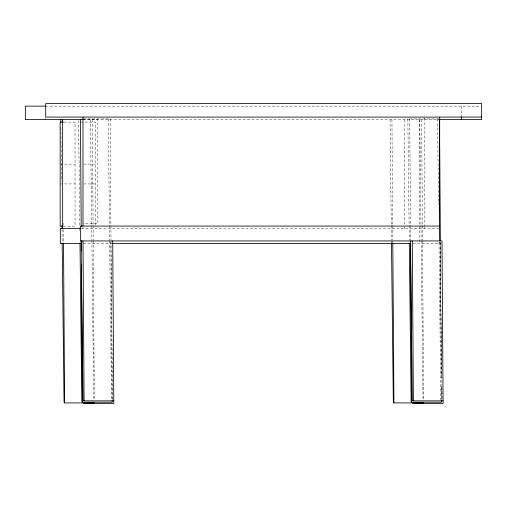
<?xml version="1.0" encoding="UTF-8"?>
<svg xmlns="http://www.w3.org/2000/svg" width="507" height="507" viewBox="0 0 507 507"><rect width="100%" height="100%" fill="white"/><g stroke="black" fill="none" stroke-linecap="round" stroke-linejoin="round"><path stroke-width="0.38" stroke-dasharray="2.54 1.9" d="M45.687 106.147L480.858 106.147M83.579 118.923L110.165 118.923L111.014 239.995M438.828 118.923L407.843 118.923L409.257 240.033M82.99 119.557L97.851 119.557L97.851 223.593L82.99 223.593M82.99 119.62L439.683 119.62M64.085 122.098L75.036 122.098L75.036 226.135L64.085 226.135M80.512 122.098L95.373 122.098L95.373 225.349M60.175 164.122L75.036 164.122M83.636 164.122L95.373 164.122M60.175 183.94L75.036 183.94M83.636 183.94L95.373 183.94M81.45 228.613L439.683 228.613M83.433 243.474L111.92 243.474M413.021 243.474L441.363 243.474M440.101 241.725L441.724 375.89M441.857 386.936L442.009 399.56M440.095 243.474L441.724 378.431M441.831 387.114L441.984 399.738M110.811 241.725L112.687 399.738M437.56 118.923L438.555 204.41M438.999 242.403L440.837 399.922M419.758 119.62L420.987 224.899M420.994 225.691L421.159 239.938M421.171 240.73L423.028 399.827M390.041 119.62L391.271 224.899M391.284 225.691L391.448 239.938M391.455 240.73L391.486 243.1M108.264 118.923L109.677 240.033M109.689 240.819L111.54 399.922M90.461 119.62L91.691 224.899M91.704 225.691L91.868 239.938M91.875 240.73L93.732 399.827M78.572 120.508L79.814 227.364M79.827 228.156L79.853 230.533M60.84 127.536L61.467 181.36M62.031 229.646L62.19 243.1M440.323 242.365L441.42 399.833M421.659 119.62L422.394 224.867M422.401 225.659L422.496 239.9M422.502 240.692L423.611 399.744M409.745 118.923L410.588 239.995M391.943 119.62L392.678 224.867M392.684 225.659L392.786 239.9M392.792 240.692L392.805 243.068M111.014 240.787L112.123 399.833M92.363 119.62L93.098 224.867M93.104 225.659L93.206 239.9M93.212 240.692L94.321 399.744M63.375 223.283L63.388 224.867M63.419 229.614L63.514 243.068M461.313 106.147L461.313 115.881M439.683 241.909L439.683 243.474M424.822 117.871L424.822 226.242M424.822 227.035L424.822 228.613M419.346 119.62L419.346 243.474M404.485 119.62L404.485 226.242M404.485 227.035L404.485 228.613M82.99 227.035L82.99 228.613M45.687 118.125L45.687 119.62"/><path stroke-width="0.76" d="M45.922 106.147L25.35 106.147L25.35 119.62L83.218 119.62M481.65 117.079L45.687 117.079L45.687 103.605L481.65 103.605L481.65 119.62L438.923 119.62M63.305 122.098L60.175 122.098L60.175 226.135L63.305 226.135M439.683 226.071L80.657 226.071L80.657 240.933L441.996 240.933L443.105 403.395L413.395 403.395L412.305 402.894M80.879 228.613L60.32 228.613L60.32 243.474L80.879 243.474M112.288 243.474L409.859 243.474M81.088 240.933L83.015 400.353L84.58 400.353M83.015 400.353L84.099 400.853L113.815 400.853M410.378 240.933L412.305 400.353L413.395 400.853L443.105 400.853M79.998 243.195L81.849 401.506L82.432 402.209L112.142 402.209L112.129 400.625M409.295 243.195L411.139 401.506L411.722 402.209L441.439 402.209L441.426 400.625M62.19 243.1L64.047 402.203L64.63 402.907L94.34 402.907M391.486 243.1L393.337 402.203L393.92 402.907L423.637 402.907M83.015 402.894L84.099 403.395L113.815 403.395L112.7 240.933M60.751 119.62L60.789 122.789M61.987 225.691L62.025 228.853M439.468 119.715L440.31 240.787M412.28 240.933L413.395 400.853M410.619 243.949L411.722 402.209M392.805 243.068L393.92 402.907M82.99 240.933L84.099 400.853M80.461 119.715L81.202 226.54M81.304 240.787L81.374 251.073M81.469 264.521L82.432 402.209M62.672 122.789L62.653 119.62L62.653 228.613M63.514 243.068L64.63 402.907M461.313 116.629L461.313 119.62M439.683 117.079L439.683 240.933M82.99 117.079L82.99 226.071"/></g></svg>
